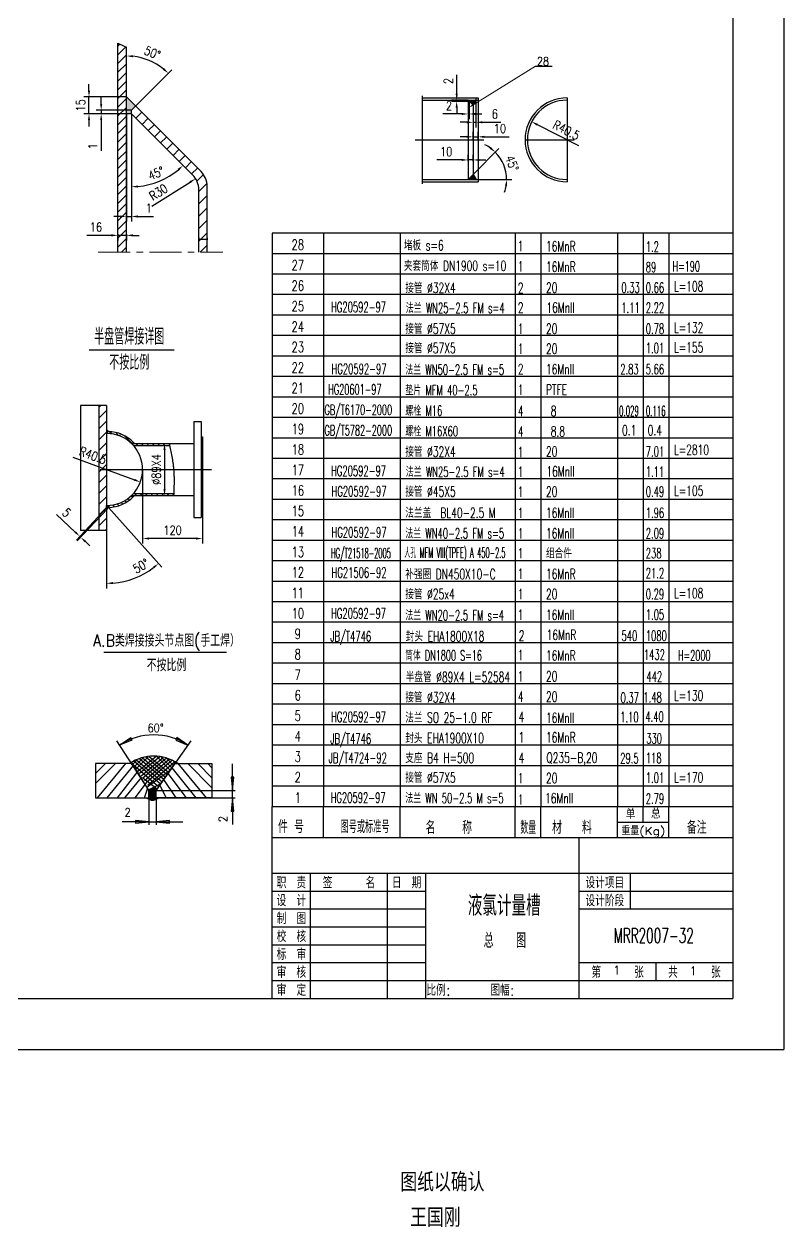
# Model space of a CAD drawing. Header units: millimetres. Extents: x 551 to 7679, y -1071 to 9852.
# Drawn here: x 4115 to 7679, y -1071 to 4567 of the extents above; entities that cross this region are included whole.
import ezdxf
from ezdxf.enums import TextEntityAlignment as Align

# ---------------------------------------------------------------- set-up
doc = ezdxf.new("R2010")
doc.units = ezdxf.units.MM
doc.header["$LTSCALE"] = 120
for name, pattern in [('ACAD_ISO04W100', [30, 24, -3, 0, -3]), ('ACAD_ISO05W100', [34, 24, -3, 0.5, -3, 0.5, -3]), ('ACAD_ISO12W100', [21, 12, -3, 0, -3, 0, -3]), ('CENTER', [2, 1.25, -0.25, 0.25, -0.25]), ('CENTERX2', [101.6, 63.5, -12.7, 12.7, -12.7]), ('PHANTOM2', [31.75, 15.875, -3.175, 3.175, -3.175, 3.175, -3.175])]:
    doc.linetypes.add(name, pattern=pattern)
for name, color, linetype in [('1', 2, 'Continuous'), ('2', 1, 'Continuous'), ('2细线层', 4, 'Continuous'), ('5剖面线层', 2, 'Continuous'), ('Layer1', 1, 'Continuous'), ('Layer4', 4, 'CENTERX2'), ('Layer6', 6, 'PHANTOM2'), ('图层1', 1, 'Continuous'), ('图层2', 2, 'ACAD_ISO04W100'), ('图层4', 7, 'ACAD_ISO05W100'), ('图层6', 6, 'ACAD_ISO12W100'), ('图框层', 7, 'Continuous'), ('粗实线', 4, 'Continuous')]:
    doc.layers.add(name, color=color, linetype=linetype)
doc.layers.add('LAYER2', color=4, linetype='ACAD_ISO04W100', lineweight=13)
doc.layers.add('LAYER3', color=5, linetype='ACAD_ISO12W100', lineweight=13)
doc.styles.add('HZ', font='romans.shx', dxfattribs={"width": 0.7, "bigfont": 'HLFSD.shx'})
doc.styles.add('HZTXT', font='txt.shx', dxfattribs={"width": 0.75, "bigfont": 'gbcbig.shx'})
doc.styles.get("Standard").update_dxf_attribs({"font": 'isocp.shx', "width": 0.707, "bigfont": 'hztxt.shx'})
doc.styles.add('STYLE2', font='')
doc.styles.add('TH_GBDIM', font='romans.shx', dxfattribs={"width": 0.8, "bigfont": 'gbcbig.shx'})
doc.styles.get('STYLE2').set_extended_font_data('SimSun')
doc.dimstyles.new('ISO-25', dxfattribs={"dimtxt": 2.5, "dimasz": 2.5, "dimexe": 1.25, "dimexo": 0.625, "dimtad": 1, "dimtxsty": 'Standard', "dimcen": 2.5, "dimadec": 0, "dimazin": 0, "dimtfac": 1, "dimtmove": 0, "dimatfit": 3, "dimfxl": 1, "dimarcsym": 0})
doc.dimstyles.new('TH_GBDIM', dxfattribs={"dimscale": 12, "dimtxt": 3.5, "dimasz": 2.5, "dimexe": 2, "dimexo": 0, "dimgap": 1.5, "dimtad": 1, "dimdec": 0, "dimzin": 0, "dimdsep": 46, "dimtxsty": 'TH_GBDIM', "dimcen": 2.5, "dimclrd": 130, "dimclre": 130, "dimclrt": 3, "dimadec": 0, "dimazin": 0, "dimtfac": 0.714286, "dimtdec": 0, "dimtmove": 0, "dimatfit": 3, "dimfxl": 1, "dimtzin": 0, "dimlwd": -1, "dimlwe": -1, "dimarcsym": 0})

# ---------------------------------------------------------------- blocks, each defined once
blk = doc.blocks.new('*D12')
at = {"color": 130}
blk.add_line((6716.8, 3996.5), (6523, 4095.4), dxfattribs=at)
blk.add_solid([(6525.3, 4099.9), (6520.7, 4091), (6496.3, 4109.1)], dxfattribs=at)
at = {"layer": 'Defpoints', "color": 0}
for p in [(6496.3, 4109.1), (6662, 4024.5)]:
    blk.add_point(p, dxfattribs=at)
at = {"color": 3, "insert": (6658.7, 4070), "char_height": 42, "attachment_point": 5, "rotation": 332.968, "style": 'TH_GBDIM'}
blk.add_mtext('R40.5{}{}', dxfattribs=at)
blk = doc.blocks.new('*D13')
at = {"color": 130}
for p, q in [((6144.5, 4240.5), (6144.5, 4328.9)), ((6197.7, 4210.5), (6120.5, 4210.5)), ((6197.7, 4204.9), (6120.5, 4204.9)), ((6144.5, 4204.9), (6144.5, 4210.5)), ((6144.5, 4174.9), (6144.5, 4144.9))]:
    blk.add_line(p, q, dxfattribs=at)
for points in [[(6139.5, 4240.5), (6149.5, 4240.5), (6144.5, 4210.5)], [(6139.5, 4174.9), (6149.5, 4174.9), (6144.5, 4204.9)]]:
    blk.add_solid(points, dxfattribs=at)
at = {"layer": 'Defpoints', "color": 0}
for p in [(6144.5, 4210.5), (6197.7, 4210.5), (6197.7, 4204.9)]:
    blk.add_point(p, dxfattribs=at)
at = {"color": 3, "insert": (6105.5, 4299.7), "char_height": 42, "attachment_point": 5, "rotation": 90, "style": 'TH_GBDIM'}
blk.add_mtext('2', dxfattribs=at)
blk = doc.blocks.new('*D14')
at = {"color": 130}
for p, q in [((6221.1, 4021.6), (6221.1, 4062.6)), ((6244.5, 4021.6), (6244.5, 4062.6)), ((6191.1, 4038.6), (6161.1, 4038.6)), ((6221.1, 4038.6), (6244.5, 4038.6)), ((6274.5, 4038.6), (6390.1, 4038.6))]:
    blk.add_line(p, q, dxfattribs=at)
for points in [[(6191.1, 4043.6), (6191.1, 4033.6), (6221.1, 4038.6)], [(6274.5, 4043.6), (6274.5, 4033.6), (6244.5, 4038.6)]]:
    blk.add_solid(points, dxfattribs=at)
at = {"layer": 'Defpoints', "color": 0}
for p in [(6221.1, 4021.6), (6244.5, 4038.6), (6244.5, 4021.6)]:
    blk.add_point(p, dxfattribs=at)
at = {"color": 3, "insert": (6347.3, 4077.6), "char_height": 42, "attachment_point": 5, "style": 'TH_GBDIM'}
blk.add_mtext('10', dxfattribs=at)
blk = doc.blocks.new('*D15')
at = {"color": 130}
for p, q in [((6221.1, 4195.8), (6221.1, 4082.8)), ((6235.1, 4219.2), (6235.1, 4082.8)), ((6191.1, 4106.8), (6161.1, 4106.8)), ((6221.1, 4106.8), (6235.1, 4106.8)), ((6265.1, 4106.8), (6351.9, 4106.8))]:
    blk.add_line(p, q, dxfattribs=at)
for points in [[(6191.1, 4111.8), (6191.1, 4101.8), (6221.1, 4106.8)], [(6265.1, 4111.8), (6265.1, 4101.8), (6235.1, 4106.8)]]:
    blk.add_solid(points, dxfattribs=at)
at = {"layer": 'Defpoints', "color": 0}
for p in [(6221.1, 4195.8), (6235.1, 4219.2), (6235.1, 4106.8)]:
    blk.add_point(p, dxfattribs=at)
at = {"color": 3, "insert": (6323.5, 4145.8), "char_height": 42, "attachment_point": 5, "style": 'TH_GBDIM'}
blk.add_mtext('6', dxfattribs=at)
blk = doc.blocks.new('*D16')
at = {"color": 130}
for p, q in [((6197.7, 4205.9), (6197.7, 4121.8)), ((6202.4, 4205.9), (6202.4, 4121.8)), ((6167.7, 4145.8), (6079.3, 4145.8)), ((6202.4, 4145.8), (6197.7, 4145.8)), ((6232.4, 4145.8), (6262.4, 4145.8))]:
    blk.add_line(p, q, dxfattribs=at)
for points in [[(6167.7, 4150.8), (6167.7, 4140.8), (6197.7, 4145.8)], [(6232.4, 4150.8), (6232.4, 4140.8), (6202.4, 4145.8)]]:
    blk.add_solid(points, dxfattribs=at)
at = {"layer": 'Defpoints', "color": 0}
for p in [(6197.7, 4205.9), (6202.4, 4205.9), (6197.7, 4145.8)]:
    blk.add_point(p, dxfattribs=at)
at = {"color": 3, "insert": (6108.5, 4184.8), "char_height": 42, "attachment_point": 5, "style": 'TH_GBDIM'}
blk.add_mtext('2', dxfattribs=at)
blk = doc.blocks.new('*D17')
at = {"color": 130}
for p, q in [((6221.1, 3861.9), (6342.8, 3983.5)), ((6244.5, 3838.5), (6402.8, 3838.5))]:
    blk.add_line(p, q, dxfattribs=at)
for start, end in [(54.5, 64), (0, 45), (341, 350.5)]:
    blk.add_arc((6197.7, 3838.5), 181.1, start, end, dxfattribs=at)
for points in [[(6306.1, 3989.8), (6299.7, 3982.1), (6325.8, 3966.6)], [(6371.4, 3809), (6381.3, 3808.2), (6378.8, 3838.5)]]:
    blk.add_solid(points, dxfattribs=at)
at = {"layer": 'Defpoints', "color": 0}
for p in [(6354.6, 3929.1), (5982.1, 3838.5), (6202.4, 3843.2), (6221.1, 3861.9), (6244.5, 3838.5)]:
    blk.add_point(p, dxfattribs=at)
at = {"color": 3, "insert": (6404.3, 3914.4), "char_height": 42, "attachment_point": 5, "rotation": 290.1745, "style": 'TH_GBDIM'}
blk.add_mtext('45%%D', dxfattribs=at)
blk = doc.blocks.new('*D18')
at = {"color": 130}
for p, q in [((6197.7, 3925.3), (6197.7, 3954.2)), ((6221.1, 3925.3), (6221.1, 3954.2)), ((6167.7, 3930.2), (6052.1, 3930.2)), ((6221.1, 3930.2), (6197.7, 3930.2)), ((6251.1, 3930.2), (6281.1, 3930.2))]:
    blk.add_line(p, q, dxfattribs=at)
for points in [[(6167.7, 3935.2), (6167.7, 3925.2), (6197.7, 3930.2)], [(6251.1, 3935.2), (6251.1, 3925.2), (6221.1, 3930.2)]]:
    blk.add_solid(points, dxfattribs=at)
at = {"layer": 'Defpoints', "color": 0}
for p in [(6197.7, 3930.2), (6197.7, 3925.3), (6221.1, 3925.3)]:
    blk.add_point(p, dxfattribs=at)
at = {"color": 3, "insert": (6094.9, 3969.2), "char_height": 42, "attachment_point": 5, "style": 'TH_GBDIM'}
blk.add_mtext('10', dxfattribs=at)
blk = doc.blocks.new('*D19')
at = {"color": 130}
for p, q in [((4765.9, 2600.8), (4798.3, 2600.8)), ((4774.3, 2570.8), (4774.3, 2387.8)), ((4765.9, 2357.8), (4798.3, 2357.8))]:
    blk.add_line(p, q, dxfattribs=at)
for points in [[(4769.3, 2570.8), (4779.3, 2570.8), (4774.3, 2600.8)], [(4769.3, 2387.8), (4779.3, 2387.8), (4774.3, 2357.8)]]:
    blk.add_solid(points, dxfattribs=at)
at = {"layer": 'Defpoints', "color": 0}
for p in [(4765.9, 2600.8), (4765.9, 2357.8), (4774.3, 2357.8)]:
    blk.add_point(p, dxfattribs=at)
at = {"color": 3, "insert": (4735.3, 2479.3), "char_height": 42, "attachment_point": 5, "rotation": 90, "style": 'TH_GBDIM'}
blk.add_mtext('%%c89X4{}{}', dxfattribs=at)
blk = doc.blocks.new('*D20')
at = {"layer": 'Defpoints', "color": 0}
for p in [(4564.1, 2636.4), (4567.8, 2645.9), (4567.8, 2645.9)]:
    blk.add_point(p, dxfattribs=at)
at = {"layer": 'LAYER3', "color": 0, "lineweight": -2}
for p, q in [((4563.5, 2636.7), (4562.9, 2636.9)), ((4565, 2638.8), (4566.9, 2643.5)), ((4567.2, 2646.1), (4566.6, 2646.3))]:
    blk.add_line(p, q, dxfattribs=at)
at = {"layer": 'LAYER3', "color": 0}
for points in [[(4564.6, 2638.9), (4565.4, 2638.6), (4564.1, 2636.4)], [(4566.5, 2643.7), (4567.3, 2643.4), (4567.8, 2645.9)]]:
    blk.add_solid(points, dxfattribs=at)
at = {"layer": 'LAYER3', "color": 0, "insert": (4564.2, 2641.8), "char_height": 2.5, "attachment_point": 5, "rotation": 68.619}
blk.add_mtext('3', dxfattribs=at)
blk = doc.blocks.new('*D21')
at = {"color": 130}
for p, q in [((4355.3, 2186.2), (4267.5, 2268.9)), ((4502.7, 2299), (4360.7, 2148.2)), ((4506.5, 2295.4), (4364.6, 2144.6)), ((4381, 2162.1), (4377.2, 2165.7)), ((4402.9, 2141.5), (4424.7, 2120.9))]:
    blk.add_line(p, q, dxfattribs=at)
for points in [[(4358.8, 2189.9), (4351.9, 2182.6), (4377.2, 2165.7)], [(4406.3, 2145.1), (4399.4, 2137.9), (4381, 2162.1)]]:
    blk.add_solid(points, dxfattribs=at)
at = {"layer": 'Defpoints', "color": 0}
for p in [(4502.7, 2299), (4506.5, 2295.4), (4381, 2162.1)]:
    blk.add_point(p, dxfattribs=at)
at = {"color": 3, "insert": (4315.5, 2277.3), "char_height": 42, "attachment_point": 5, "rotation": 316.7309, "style": 'TH_GBDIM'}
blk.add_mtext('5', dxfattribs=at)
blk = doc.blocks.new('*D22')
at = {"color": 130}
for p, q in [((4671.3, 2479.3), (4671.3, 2131.8)), ((4952.6, 2479.3), (4952.6, 2131.8)), ((4922.6, 2155.8), (4701.3, 2155.8))]:
    blk.add_line(p, q, dxfattribs=at)
for points in [[(4701.3, 2160.8), (4701.3, 2150.8), (4671.3, 2155.8)], [(4922.6, 2160.8), (4922.6, 2150.8), (4952.6, 2155.8)]]:
    blk.add_solid(points, dxfattribs=at)
at = {"layer": 'Defpoints', "color": 0}
for p in [(4671.3, 2479.3), (4952.6, 2479.3), (4671.3, 2155.8)]:
    blk.add_point(p, dxfattribs=at)
at = {"color": 3, "insert": (4811.9, 2194.8), "char_height": 42, "attachment_point": 5, "style": 'TH_GBDIM'}
blk.add_mtext('120{}{}', dxfattribs=at)
blk = doc.blocks.new('*D23')
at = {"color": 130}
for p, q in [((4511.5, 2300.6), (4762.4, 2021)), ((4502.6, 2193.4), (4502.6, 1921.6))]:
    blk.add_line(p, q, dxfattribs=at)
blk.add_arc((4502.6, 2310.5), 365, 274.7108, 307.1956, dxfattribs=at)
for points in [[(4720, 2023.7), (4726.4, 2016), (4746.4, 2038.9)], [(4532.8, 1941.8), (4532.3, 1951.8), (4502.6, 1945.6)]]:
    blk.add_solid(points, dxfattribs=at)
at = {"layer": 'Defpoints', "color": 0}
for p in [(4502.6, 2779.7), (4502.6, 2310.5), (4511.5, 2300.6), (4502.6, 2193.4), (4590.7, 1956.4)]:
    blk.add_point(p, dxfattribs=at)
at = {"color": 3, "insert": (4663.6, 2027.1), "char_height": 42, "attachment_point": 5, "rotation": 29.6028, "style": 'TH_GBDIM'}
blk.add_mtext('50%%d', dxfattribs=at)
blk = doc.blocks.new('*D24')
at = {"color": 130}
blk.add_line((4344.9, 2537.7), (4632.7, 2431.1), dxfattribs=at)
blk.add_solid([(4634.4, 2435.8), (4631, 2426.5), (4660.8, 2420.7)], dxfattribs=at)
at = {"layer": 'Defpoints', "color": 0}
for p in [(4502.6, 2479.3), (4660.8, 2420.7)]:
    blk.add_point(p, dxfattribs=at)
at = {"color": 3, "insert": (4438.3, 2544.7), "char_height": 42, "attachment_point": 5, "rotation": 339.6926, "style": 'TH_GBDIM'}
blk.add_mtext('R40.5{}{}', dxfattribs=at)
blk = doc.blocks.new('*D25')
at = {"color": 130}
blk.add_line((4714.7, 3713.6), (4894.7, 3826.6), dxfattribs=at)
blk.add_solid([(4892, 3830.8), (4897.3, 3822.4), (4920.1, 3842.6)], dxfattribs=at)
at = {"layer": 'Defpoints', "color": 0}
for p in [(4920.1, 3842.6), (4837.5, 3790.7)]:
    blk.add_point(p, dxfattribs=at)
at = {"color": 3, "insert": (4745.8, 3779.2), "char_height": 42, "attachment_point": 5, "rotation": 32.1303, "style": 'TH_GBDIM'}
blk.add_mtext('R30', dxfattribs=at)
blk = doc.blocks.new('*D26')
at = {"color": 130}
blk.add_arc((4619.1, 4147), 342.4, 275.0214, 309.9786, dxfattribs=at)
for points in [[(4835.8, 3888.3), (4842.5, 3880.9), (4861.3, 3904.8)], [(4649.3, 3800.9), (4648.9, 3810.9), (4619.1, 3804.5)]]:
    blk.add_solid(points, dxfattribs=at)
at = {"layer": 'Defpoints', "color": 0}
for p in [(4619.1, 4143.7), (4619.2, 4146.9), (4906.5, 3859.6), (4707.8, 3816.2), (4619.1, 3642.9)]:
    blk.add_point(p, dxfattribs=at)
at = {"color": 3, "insert": (4734.8, 3867.7), "char_height": 42, "attachment_point": 5, "rotation": 22.5, "style": 'TH_GBDIM'}
blk.add_mtext('45°', dxfattribs=at)
blk = doc.blocks.new('*D27')
at = {"color": 130}
for p, q in [((4595.8, 4146.9), (4595.8, 3641.2)), ((4619.2, 4146.9), (4619.2, 3641.2)), ((4565.8, 3665.2), (4535.8, 3665.2)), ((4595.8, 3665.2), (4619.2, 3665.2)), ((4649.2, 3665.2), (4723.2, 3665.2))]:
    blk.add_line(p, q, dxfattribs=at)
for points in [[(4565.8, 3670.2), (4565.8, 3660.2), (4595.8, 3665.2)], [(4649.2, 3670.2), (4649.2, 3660.2), (4619.2, 3665.2)]]:
    blk.add_solid(points, dxfattribs=at)
at = {"layer": 'Defpoints', "color": 0}
for p in [(4595.8, 4146.9), (4619.2, 4146.9), (4619.2, 3665.2)]:
    blk.add_point(p, dxfattribs=at)
at = {"color": 3, "insert": (4701.2, 3704.2), "char_height": 42, "attachment_point": 5, "style": 'TH_GBDIM'}
blk.add_mtext('1', dxfattribs=at)
blk = doc.blocks.new('*D28')
at = {"color": 130}
blk.add_line((4638.7, 4182.6), (4809.3, 4353.3), dxfattribs=at)
blk.add_arc((4595.8, 4139.8), 277.9, 51.1877, 83.8123, dxfattribs=at)
for points in [[(4625.5, 4411.1), (4626.1, 4421.1), (4595.8, 4417.7)], [(4773.4, 4360.1), (4766.7, 4352.6), (4792.4, 4336.3)]]:
    blk.add_solid(points, dxfattribs=at)
at = {"layer": 'Defpoints', "color": 0}
for p in [(4595.8, 4459.1), (4734.8, 4380.5), (4638.7, 4182.6), (4619.2, 4163.1), (4595.8, 3498.4)]:
    blk.add_point(p, dxfattribs=at)
at = {"color": 3, "insert": (4717.1, 4432.6), "char_height": 42, "attachment_point": 5, "rotation": 337.5, "style": 'TH_GBDIM'}
blk.add_mtext('50%%D', dxfattribs=at)
blk = doc.blocks.new('*D29')
at = {"color": 130}
for p, q in [((4525.4, 3576.7), (4409.8, 3576.7)), ((4555.4, 3582), (4555.4, 3552.7)), ((4595.8, 3576.7), (4555.4, 3576.7)), ((4595.8, 3582), (4595.8, 3552.7)), ((4625.8, 3576.7), (4655.8, 3576.7))]:
    blk.add_line(p, q, dxfattribs=at)
for points in [[(4525.4, 3581.7), (4525.4, 3571.7), (4555.4, 3576.7)], [(4625.8, 3581.7), (4625.8, 3571.7), (4595.8, 3576.7)]]:
    blk.add_solid(points, dxfattribs=at)
at = {"layer": 'Defpoints', "color": 0}
for p in [(4555.4, 3582), (4555.4, 3576.7), (4595.8, 3582)]:
    blk.add_point(p, dxfattribs=at)
at = {"color": 3, "insert": (4452.6, 3615.7), "char_height": 42, "attachment_point": 5, "style": 'TH_GBDIM'}
blk.add_mtext('16', dxfattribs=at)
blk = doc.blocks.new('*D30')
at = {"color": 130}
for p, q in [((4477.1, 4193.1), (4477.1, 4223.1)), ((4619.2, 4163.1), (4453.1, 4163.1)), ((4619.2, 4146.9), (4453.1, 4146.9)), ((4477.1, 4163.1), (4477.1, 4146.9)), ((4477.1, 4116.9), (4477.1, 3973))]:
    blk.add_line(p, q, dxfattribs=at)
for points in [[(4472.1, 4193.1), (4482.1, 4193.1), (4477.1, 4163.1)], [(4472.1, 4116.9), (4482.1, 4116.9), (4477.1, 4146.9)]]:
    blk.add_solid(points, dxfattribs=at)
at = {"layer": 'Defpoints', "color": 0}
for p in [(4477.1, 4163.1), (4619.2, 4163.1), (4619.2, 4146.9)]:
    blk.add_point(p, dxfattribs=at)
at = {"color": 3, "insert": (4438.1, 3995), "char_height": 42, "attachment_point": 5, "rotation": 90, "style": 'TH_GBDIM'}
blk.add_mtext('1', dxfattribs=at)
blk = doc.blocks.new('*D31')
at = {"color": 130}
for p, q in [((4420, 4255.4), (4420, 4285.4)), ((4595.8, 4225.4), (4396, 4225.4)), ((4420, 4146.9), (4420, 4225.4)), ((4595.8, 4146.9), (4396, 4146.9)), ((4420, 4116.9), (4420, 4086.9))]:
    blk.add_line(p, q, dxfattribs=at)
for points in [[(4415, 4255.4), (4425, 4255.4), (4420, 4225.4)], [(4415, 4116.9), (4425, 4116.9), (4420, 4146.9)]]:
    blk.add_solid(points, dxfattribs=at)
at = {"layer": 'Defpoints', "color": 0}
for p in [(4420, 4225.4), (4595.8, 4225.4), (4595.8, 4146.9)]:
    blk.add_point(p, dxfattribs=at)
at = {"color": 3, "insert": (4381, 4186.2), "char_height": 42, "attachment_point": 5, "rotation": 90, "style": 'TH_GBDIM'}
blk.add_mtext('15', dxfattribs=at)
blk = doc.blocks.new('*D32')
at = {"color": 0, "linetype": 'Continuous', "lineweight": -2}
for p, q in [((4934.6, 3565.3), (4934.6, 3556.1)), ((4971.5, 3557.3), (4937.1, 3557.3)), ((4974, 3565.3), (4974, 3556.1))]:
    blk.add_line(p, q, dxfattribs=at)
at = {"color": 0, "linetype": 'Continuous'}
for points in [[(4937.1, 3557.8), (4937.1, 3556.9), (4934.6, 3557.3)], [(4971.5, 3557.8), (4971.5, 3556.9), (4974, 3557.3)]]:
    blk.add_solid(points, dxfattribs=at)
at = {"layer": 'Defpoints', "color": 0, "linetype": 'Continuous'}
for p in [(4934.6, 3565.9), (4934.6, 3557.3), (4974, 3565.9)]:
    blk.add_point(p, dxfattribs=at)
at = {"color": 0, "linetype": 'Continuous', "insert": (4954.3, 3559.2), "char_height": 2.5, "attachment_point": 5}
blk.add_mtext('12', dxfattribs=at)
blk = doc.blocks.new('MLR')
at = {"color": 4}
for p, q in [((0, 0), (0, 12)), ((0, 12), (180, 12)), ((20, 0), (20, 12)), ((50, 0), (50, 12)), ((95, 0), (95, 12)), ((105, 0), (105, 12)), ((135, 0), (135, 12)), ((145, 6), (145, 12)), ((155, 0), (155, 12))]:
    blk.add_line(p, q, dxfattribs=at)
blk.add_line((135, 6), (155, 6))
at = {"style": 'HZ'}
for s, p in [('单', (138.18, 7.18)), ('总', (148.03, 7.33))]:
    blk.add_text(s, height=4, dxfattribs=at).set_placement(p)
for s, width, p in [('件 号', 0.7, (2.27, 1.69)), ('图号或标准号', 0.492204, (26.68, 1.69)), ('名    称', 0.7, (59.95, 1.35)), ('数量', 0.471468, (97, 1.35)), ('材   料', 0.7, (109.4, 1.35)), ('备注', 0.7, (162.07, 1.35))]:
    blk.add_text(s, height=5, dxfattribs=dict(at, width=width)).set_placement(p)
at = {"style": 'HZ', "width": 1.271538}
blk.add_text('重量(Kg)', height=3, dxfattribs=at).set_placement((136.46, 1.01), (153.64, 1.01), align=Align.FIT)
blk = doc.blocks.new('MLF')
blk.add_line((180, 8), (0, 8))
at = {"color": 4}
for p, q in [((0, 8), (0, 0)), ((20, 8), (20, 0)), ((50, 8), (50, 0)), ((95, 8), (95, 0)), ((105, 8), (105, 0)), ((135, 8), (135, 0)), ((145, 8), (145, 0)), ((155, 8), (155, 0))]:
    blk.add_line(p, q, dxfattribs=at)

msp = doc.modelspace()

# ---------------------------------------------------------------- hatches: boundary and pattern name
at = {"linetype": 'ByBlock'}
h = msp.add_hatch(dxfattribs=at)
h.set_pattern_fill('ANSI31', color=2, scale=9.12, style=0)
h.set_pattern_definition([(45, (1885.666, 9165.247), (-20.47498, 20.47498), [])])
h.paths.add_polyline_path([(4555.383, 3498.412), (4595.844, 3498.412), (4595.844, 4459.093, 0.02460608), (4555.383, 4471.862)])
at = {"layer": '1'}
h = msp.add_hatch(dxfattribs=at)
h.set_pattern_fill('ANGLE', color=256, scale=3.648, angle=45, style=0)
h.set_pattern_definition([(45, (2496.3667, 9871.2609), (-0.70936952, 0.70936952), [0.7296, -0.2736]), (135, (2496.3667, 9871.2609), (-0.70936952, -0.70936952), [0.7296, -0.2736])])
h.paths.add_polyline_path([(4638.66, 4182.599), (4595.844, 4225.416), (4595.844, 4146.896), (4619.203, 4146.896), (4619.203, 4163.142)])
h = msp.add_hatch(dxfattribs=at)
h.set_pattern_fill('ANSI31', color=256, scale=328.32, style=0)
h.set_pattern_definition([(45, (-1450.756, 3722.997), (-29.01966, 29.01966), [])])
h.paths.add_polyline_path([(4637.557, 4183.702), (4619.203, 4165.348), (4619.203, 4146.896), (4906.453, 3859.645, -0.19891237), (4935.014, 3790.695), (4935.014, 3498.412), (4974.018, 3498.412), (4974.018, 3806.851, 0.19891237), (4945.458, 3875.802)])
at = {"layer": '2'}
h = msp.add_hatch(dxfattribs=at)
h.set_pattern_fill('ANSI37', color=256, scale=18.6219, style=0)
h.set_pattern_definition([(45, (3208.136, 2290.9586), (-1.645959, 1.645959), []), (135, (3208.136, 2290.9586), (-1.645959, -1.645959), [])])
h.paths.add_polyline_path([(4727.581, 938.069), (4735.318, 939.321), (4735.318, 975.184), (4739.766, 981.536), (4726.706, 991.443), (4699.094, 977.099), (4700.253, 975.184), (4700.253, 945.016)])
at = {"layer": '5剖面线层'}
for points in [[(6235.143, 4210.541), (6197.703, 4210.541), (6197.703, 4205.861), (6202.383, 4205.861), (6220.63, 4187.614), (6221.839, 4188.367)], [(6221.103, 3861.881), (6202.383, 3843.161), (6197.703, 3843.161), (6197.703, 3838.481), (6235.143, 3838.481)]]:
    msp.add_hatch(color=256, dxfattribs=at).paths.add_polyline_path(points)
at = {"layer": 'LAYER3'}
h = msp.add_hatch(dxfattribs=at)
h.set_pattern_fill('ANSI31', color=256, scale=11.25, style=0)
h.set_pattern_definition([(45, (-7991.683, -3727.43), (-25.25697, 25.25697), [])])
h.paths.add_polyline_path([(4466.572, 2193.392), (4502.572, 2193.392), (4502.572, 2779.67), (4466.572, 2779.67)])
h = msp.add_hatch(dxfattribs=at)
h.set_pattern_fill('ANSI31', color=256, scale=5.625, style=0)
h.set_pattern_definition([(45, (-7991.683, -3727.431), (-12.628485, 12.628485), [])])
edge = h.paths.add_edge_path()
edge.add_spline(control_points=[(4797.99, 2591.795), (4797.341, 2594.795), (4796.691, 2597.795), (4796.04, 2600.795)], knot_values=[0, 0, 0, 0, 4.07421341, 4.07421341, 4.07421341, 4.07421341], degree=3, periodic=0)
edge.add_line((4796.04, 2600.795), (4619.68, 2600.795))
edge.add_arc((4502.572, 2479.295), 168.75, 41.810315, 46.05448, ccw=False)
edge.add_line((4628.351, 2591.795), (4797.99, 2591.795))
edge = h.paths.add_edge_path()
edge.add_arc((4502.572, 2479.295), 168.75, 313.94552, 318.189685, ccw=False)
edge.add_line((4619.68, 2357.795), (4817.009, 2357.795))
edge.add_spline(control_points=[(4817.009, 2357.795), (4817.135, 2360.795), (4817.261, 2363.795), (4817.385, 2366.795)], knot_values=[104.8125852, 104.8125852, 104.8125852, 104.8125852, 108.79825521, 108.79825521, 108.79825521, 108.79825521], degree=3, periodic=0)
edge.add_line((4817.385, 2366.795), (4628.351, 2366.795))
at = {"layer": '图层2'}
h = msp.add_hatch(dxfattribs=at)
h.set_pattern_fill('ANGLE', color=256, scale=0.5625, style=0)
h.set_pattern_definition([(0, (-18050.115, 42104.8374), (0, -3.9290625), [2.8575, -1.0715625]), (270, (-18050.115, 42104.8374), (-3.9290625, -2e-16), [2.8575, -1.0715625])])
h.paths.add_polyline_path([(4502.572, 2648.045), (4502.572, 2667.391), (4511.461, 2657.949)])
h.paths.add_polyline_path([(4633.851, 2600.795), (4619.68, 2600.795), (4628.216, 2606.613)])
h = msp.add_hatch(dxfattribs=at)
h.set_pattern_fill('ANGLE', color=256, scale=0.5625, style=0)
h.set_pattern_definition([(0, (-18050.115, -37146.2476), (0, 3.9290625), [2.8575, -1.0715625]), (90, (-18050.115, -37146.2476), (-3.9290625, 2e-16), [2.8575, -1.0715625])])
h.paths.add_polyline_path([(4502.572, 2310.545), (4502.572, 2291.199), (4511.461, 2300.641)])
h.paths.add_polyline_path([(4633.851, 2357.795), (4619.68, 2357.795), (4628.216, 2351.977)])
at = {"layer": '粗实线', "linetype": 'Continuous'}
h = msp.add_hatch(dxfattribs=at)
h.set_pattern_fill('ANSI31', color=2, scale=5.625, angle=90, style=0)
h.set_pattern_definition([(135, (-7991.683, -3727.431), (-12.628485, -12.628485), [])])
h.paths.add_polyline_path([(4511.461, 2657.949), (4502.572, 2648.045, -0.19413362), (4619.68, 2600.795), (4628.216, 2606.613, 0.1843124)])
h.paths.add_polyline_path([(4628.216, 2351.977), (4619.68, 2357.795, -0.19413362), (4502.572, 2310.545), (4511.461, 2300.641, 0.1843124)])

# ---------------------------------------------------------------- linework, layer by layer
at = {"color": 1}
for p in [(7439.424, 83.882), (5279.388, 0)]:
    msp.add_line(p, (7439.424, 0), dxfattribs=at)
at = {"layer": '1'}
for p, q in [((4561.596, 4470.183), (4564.827, 4472.873)), ((4549.444, 1207.811), (4699.768, 975.881)), ((4898.201, 1207.713), (4735.806, 975.879)), ((4633.765, 1087.18), (4675.246, 1128.674)), ((4698.043, 1132.747), (4641.478, 1076.165)), ((4649.191, 1065.15), (4735.731, 1135.2)), ((4751.618, 1132.361), (4656.904, 1054.135)), ((4664.616, 1043.12), (4767.505, 1129.523)), ((4670.612, 1127.846), (4778.33, 1036.611)), ((4786.043, 1047.627), (4686.499, 1130.684)), ((4702.386, 1133.523), (4793.756, 1058.641)), ((4801.469, 1069.656), (4735.991, 1135.153)), ((4758.788, 1131.08), (4809.181, 1080.672)), ((4497.769, 1100.985), (4450.652, 1053.853)), ((4450.652, 1007.028), (4544.581, 1100.985)), ((4591.392, 1100.985), (4459.009, 939.7)), ((4505.821, 939.7), (4629.909, 1092.687)), ((4618.727, 1104.826), (4622.567, 1100.985)), ((4645.974, 1118.122), (4626.052, 1098.195)), ((4627.681, 1095.869), (4747.479, 992.551)), ((4755.192, 1003.566), (4631.312, 1110.967)), ((4643.897, 1117.109), (4762.905, 1014.581)), ((4770.617, 1025.596), (4656.482, 1123.25)), ((4783.391, 1126.684), (4672.329, 1032.105)), ((4680.042, 1021.09), (4796.171, 1120.738)), ((4808.756, 1114.596), (4687.755, 1010.075)), ((4695.468, 999.06), (4821.341, 1108.455)), ((4816.894, 1091.687), (4781.584, 1127.007)), ((4922.193, 939.7), (4809.567, 1081.222)), ((4816.489, 1110.822), (4826.323, 1100.985)), ((4833.926, 1102.313), (4832.598, 1100.985)), ((4836.622, 1100.985), (4969.005, 939.7)), ((4996.852, 987.532), (4883.433, 1100.985)), ((4930.245, 1100.985), (4996.852, 1034.358)), ((4996.852, 1081.183), (4977.056, 1100.985)), ((4649.191, 1065.15), (4552.632, 939.7)), ((4587.511, 939.7), (4668.473, 1037.612)), ((4739.766, 981.536), (4671.458, 1033.349)), ((4801.912, 1070.29), (4691.248, 988.045)), ((4828.571, 939.7), (4771.003, 1026.147)), ((4790.285, 1053.685), (4875.382, 939.7)), ((4687.755, 1010.075), (4634.322, 939.7)), ((4681.133, 939.7), (4695.104, 982.537)), ((4698.96, 977.03), (4758.135, 1007.769)), ((4735.318, 975.184), (5106.101, 975.184)), ((4751.721, 998.61), (4781.759, 939.7)), ((5092.859, 939.7), (5092.859, 975.184)), ((4689.353, 938.557), (4690.496, 939.7)), ((4700.253, 945.016), (4738.388, 935.322)), ((4700.253, 939.7), (4700.253, 813.899)), ((4737.664, 939.7), (4703.735, 934.213)), ((4735.318, 939.7), (5106.101, 939.7)), ((4735.318, 939.7), (4735.318, 813.899)), ((4700.253, 827.141), (4735.318, 827.141)), ((6719.412, 0), (6719.412, 754.937)), ((5279.388, 587.173), (7439.424, 587.173)), ((5459.391, 0), (5459.391, 587.173)), ((5819.397, 0), (5819.397, 587.173)), ((5999.4, 0), (5999.4, 587.173)), ((6959.416, 419.409), (6959.416, 587.173)), ((5279.388, 503.291), (5999.4, 503.291)), ((6719.412, 503.291), (7439.424, 503.291)), ((5279.388, 419.409), (5999.4, 419.409)), ((6719.412, 419.409), (7439.424, 419.409)), ((5279.388, 335.527), (5999.4, 335.527)), ((5279.388, 251.646), (5999.4, 251.646)), ((5279.388, 167.764), (5999.4, 167.764)), ((6719.412, 167.764), (7439.424, 167.764)), ((7079.418, 83.882), (7079.418, 167.764)), ((5279.388, 83.882), (7439.424, 83.882))]:
    msp.add_line(p, q, dxfattribs=at)
for points in [[(4563.677, 1187.466), (4616.082, 1222.618), (4620.635, 1211.069)], [(4883.955, 1187.376), (4831.571, 1222.559), (4827.011, 1211.013)]]:
    msp.add_lwpolyline(points, close=True, dxfattribs=at)
for points in [[(5092.859, 975.184), (5099.066, 1037.257), (5086.652, 1037.257), (5092.859, 975.184), (5092.859, 1099.33)], [(5092.859, 939.7), (5086.651, 877.627), (5099.066, 877.627), (5092.859, 939.7), (5092.858, 815.554)], [(4700.253, 827.141), (4638.18, 833.348), (4638.18, 820.934), (4700.253, 827.141), (4576.107, 827.141)], [(4735.318, 827.141), (4797.391, 820.933), (4797.391, 833.348), (4735.318, 827.141), (4859.464, 827.14)]]:
    msp.add_lwpolyline(points, dxfattribs=at)
for centre, radius, start, end in [((4801.249, 4963.193), 544.343, 243.148885, 247.830676), ((4723.752, 943.562), 291.739, 56.701699, 123.298301), ((4717.917, 957.074), 28.264, 217.866719, 322.133281)]:
    msp.add_arc(centre, radius, start, end, dxfattribs=at)
for points in [[(4694.516, 940.812), (4714.107, 928.857), (4727.169, 931.031), (4736.965, 939.725)], [(4717.373, 929.944), (4724.992, 931.031), (4722.815, 932.118)]]:
    msp.add_solid(points, dxfattribs=at)
at = {"layer": '2'}
for p, q in [((4555.383, 3498.412), (4555.383, 4477.54)), ((4595.844, 3498.412), (4595.844, 4459.093)), ((4595.844, 4225.416), (4945.458, 3875.802)), ((4619.203, 4163.142), (4638.66, 4182.599)), ((4619.203, 4146.896), (4595.844, 4146.896)), ((4619.203, 4146.896), (4619.203, 4163.142)), ((4619.203, 4146.896), (4906.453, 3859.645)), ((4935.014, 3498.412), (4935.014, 3790.695)), ((4974.018, 3498.412), (4974.018, 3806.851)), ((4420.686, 3039.779), (4819.571, 3039.779)), ((4489.025, 1622.805), (5064.954, 1622.805)), ((4624.099, 1100.985), (4450.652, 1100.985)), ((4450.652, 1100.985), (4450.652, 939.7)), ((4700.253, 975.184), (4624.099, 1100.985)), ((4735.318, 975.184), (4823.405, 1100.985)), ((4823.405, 1100.985), (4996.852, 1100.985)), ((4996.852, 1100.985), (4996.852, 939.7)), ((4700.253, 939.7), (4700.253, 975.184)), ((4735.318, 939.7), (4735.318, 975.184)), ((4450.652, 939.7), (4700.253, 939.7)), ((4996.852, 939.7), (4735.318, 939.7)), ((5279.388, 754.937), (7439.424, 754.937)), ((5279.388, 0), (5279.388, 754.937))]:
    msp.add_line(p, q, dxfattribs=at)
for centre, radius, start, end in [((4837.503, 3790.695), 97.511, 0, 45), ((4876.507, 3806.851), 97.511, 0, 45), ((4723.752, 935.722), 200.143, 55.662025, 124.337996), ((4717.785, 1022.765), 88.582, 249.670834, 290.329166)]:
    msp.add_arc(centre, radius, start, end, dxfattribs=at)
msp.add_solid([(4692.44, 939.741), (4718.582, 932.869), (4739.22, 939.741)], dxfattribs=at)
at = {"layer": '2细线层'}
for p in [(7679.424, 9852), (551.424, -240)]:
    msp.add_line(p, (7679.424, -240), dxfattribs=at)
at = {"layer": 'Defpoints', "color": 0, "linetype": 'ByBlock'}
msp.add_point((4595.844, 3498.412), dxfattribs=at)
at = {"layer": 'Layer1'}
for p, q in [((4466.572, 2779.67), (4466.572, 2193.392)), ((4502.572, 2779.67), (4502.572, 2193.392)), ((4511.461, 2657.949), (4502.572, 2667.391)), ((4502.572, 2648.045), (4511.461, 2657.949)), ((4912.072, 2704.295), (4945.822, 2704.295)), ((4912.072, 2704.295), (4912.072, 2254.295)), ((4945.822, 2704.295), (4945.822, 2254.295)), ((4619.68, 2600.795), (4628.216, 2606.613)), ((4619.68, 2600.795), (4912.072, 2600.795)), ((4628.216, 2606.613), (4633.851, 2600.795)), ((4945.822, 2632.295), (4952.572, 2632.295)), ((4952.572, 2632.295), (4952.572, 2326.295)), ((4628.351, 2591.795), (4797.99, 2591.795)), ((4619.68, 2357.795), (4628.216, 2351.977)), ((4619.68, 2357.795), (4912.072, 2357.795)), ((4628.216, 2351.977), (4633.851, 2357.795)), ((4628.351, 2366.795), (4817.385, 2366.795)), ((4945.822, 2326.295), (4952.572, 2326.295)), ((4502.572, 2310.545), (4511.461, 2300.641)), ((4511.461, 2300.641), (4502.572, 2291.199)), ((4912.072, 2254.295), (4945.822, 2254.295))]:
    msp.add_line(p, q, dxfattribs=at)
at = {"layer": 'LAYER2'}
msp.add_line((6210.003, 4180.999), (6513.41, 4369.875), dxfattribs=at)
at = {"layer": 'LAYER3', "linetype": 'CENTER'}
msp.add_line((4463.384, 3498.412), (5047.243, 3498.412), dxfattribs=at)
at = {"layer": 'Layer4'}
msp.add_line((4472.778, 2479.295), (4995.24, 2479.295), dxfattribs=at)
at = {"layer": 'Layer6'}
for p, q in [((4502.572, 2779.67), (4380.419, 2779.67)), ((4380.419, 2779.67), (4380.419, 2193.392)), ((4502.572, 2193.392), (4380.419, 2193.392))]:
    msp.add_line(p, q, dxfattribs=at)
at = {"layer": '图层1'}
for p, q in [((6513.41, 4369.875), (6592.308, 4369.875)), ((5982.089, 4221.071), (6244.503, 4221.071)), ((5982.089, 4210.541), (6244.503, 4210.541)), ((6197.703, 4210.541), (6197.703, 3838.481)), ((6197.703, 4205.861), (6202.383, 4205.861)), ((6202.383, 4205.861), (6221.103, 4187.141)), ((6221.103, 4187.141), (6235.143, 4210.541)), ((6221.103, 4187.141), (6221.103, 3861.881)), ((6244.503, 4221.071), (6244.503, 3827.951)), ((6661.991, 4221.071), (6661.991, 3827.951)), ((5982.089, 3838.481), (6244.503, 3838.481)), ((6197.703, 3843.161), (6202.383, 3843.161)), ((6202.383, 3843.161), (6221.103, 3861.881)), ((6221.103, 3861.881), (6235.143, 3838.481)), ((5982.089, 3827.951), (6244.503, 3827.951))]:
    msp.add_line(p, q, dxfattribs=at)
for radius in [196.56, 186.03]:
    msp.add_arc((6661.991, 4024.511), radius, 90, 270, dxfattribs=at)
at = {"layer": '图层2'}
msp.add_spline([(4796.04, 2600.795), (4817.009, 2479.295), (4817.009, 2357.795)], degree=3, dxfattribs=at)
at = {"layer": '图层4'}
for p, q in [((5950.191, 4024.511), (6272.111, 4024.511)), ((6470.111, 4024.511), (6696.001, 4024.511))]:
    msp.add_line(p, q, dxfattribs=at)
at = {"layer": '图层6'}
msp.add_line((5982.089, 4230.59), (5982.089, 3818.284), dxfattribs=at)
at = {"layer": '图框层'}
for p in [(7439.424, 9612), (791.424, 0)]:
    msp.add_line(p, (7439.424, 0), dxfattribs=at)
at = {"layer": '粗实线', "color": 4, "linetype": 'Continuous'}
for radius, start, end in [(178.875, 45.379298, 87.151781), (168.75, 270, 90), (178.875, 272.848219, 314.620702)]:
    msp.add_arc((4502.572, 2479.295), radius, start, end, dxfattribs=at)

# ---------------------------------------------------------------- block references
at = {"color": 7, "linetype": 'Continuous', "xscale": 12, "yscale": 12, "zscale": 12}
for name, p in [('MLF', (5279.388, 3490.937)), ('MLF', (5279.388, 3394.937)), ('MLF', (5279.388, 3298.937)), ('MLF', (5279.388, 3202.937)), ('MLF', (5279.388, 3106.937)), ('MLF', (5279.388, 3010.937)), ('MLF', (5279.388, 2914.937)), ('MLF', (5279.388, 2818.937)), ('MLF', (5279.388, 2722.937)), ('MLF', (5279.388, 2626.937)), ('MLF', (5279.388, 2530.937)), ('MLF', (5279.388, 2434.937)), ('MLF', (5279.388, 2338.937)), ('MLF', (5279.388, 2242.937)), ('MLF', (5279.388, 2146.937)), ('MLF', (5279.388, 2050.937)), ('MLF', (5279.388, 1954.937)), ('MLF', (5279.388, 1858.937)), ('MLF', (5279.388, 1762.937)), ('MLF', (5279.388, 1666.937)), ('MLF', (5279.388, 1570.937)), ('MLF', (5279.388, 1474.937)), ('MLF', (5279.388, 1378.937)), ('MLF', (5279.388, 1282.937)), ('MLF', (5279.388, 1186.937)), ('MLF', (5279.388, 1090.937)), ('MLF', (5279.388, 994.937)), ('MLF', (5279.388, 898.937)), ('MLR', (5279.388, 754.937)), ('MLR', (5279.388, 754.937))]:
    msp.add_blockref(name, p, dxfattribs=at)

# ---------------------------------------------------------------- texts
at = {"style": 'HZ', "width": 0.7}
for s, p in [('28', (5399.388, 3508.937)), ('27', (5399.388, 3412.937)), ('26', (5399.388, 3316.937)), ('25', (5399.388, 3220.937)), ('24', (5399.388, 3124.937)), ('23', (5399.388, 3028.937)), ('22', (5399.388, 2932.937)), ('21', (5399.388, 2836.937)), ('20', (5399.388, 2740.937)), ('19', (5399.388, 2644.937)), ('18', (5399.388, 2548.937)), ('17', (5399.388, 2452.937)), ('16', (5399.388, 2356.937)), ('15', (5399.388, 2260.937)), ('14', (5399.388, 2164.937)), ('13', (5399.388, 2068.937)), ('12', (5399.388, 1972.937)), ('11', (5399.388, 1876.937)), ('10', (5399.388, 1780.937)), ('9', (5399.388, 1684.937)), ('8', (5399.388, 1588.937)), ('7', (5399.388, 1492.937)), ('6', (5399.388, 1396.937)), ('5', (5399.388, 1300.937)), ('4', (5399.388, 1204.937)), ('3', (5399.388, 1108.937)), ('2', (5399.388, 1012.937)), ('1', (5399.388, 916.937))]:
    msp.add_text(s, height=48, dxfattribs=at).set_placement(p, align=Align.CENTER)
at = {"style": 'HZ'}
for s, width, p in [('堵板 s=6', 0.65, (5896.509, 3506.151)), ('1', 0.65, (6431.388, 3503.264)), ('16MnR', 0.65, (6563.388, 3501.717)), ('1.2', 0.6, (7031.388, 3499.701)), ('夹套筒体 DN1900 s=10', 0.65, (5896.509, 3410.151)), ('1', 0.65, (6431.388, 3407.264)), ('16MnR', 0.65, (6563.388, 3405.717)), ('89', 0.6, (7031.388, 3403.701)), (' H=190', 0.58, (7137.534, 3407.708)), ('接管 %%c32X4 ', 0.65, (5903.388, 3306.73)), ('2', 0.65, (6431.388, 3305.598)), ('20', 0.65, (6563.388, 3307.701)), ('0.33', 0.6, (6916.789, 3307.701)), ('0.66', 0.6, (7031.388, 3307.701)), ('L=108', 0.65, (7163.388, 3313.867)), ('HG20592-97', 0.6, (5555.388, 3216.775)), ('法兰 WN25-2.5 FM s=4', 0.6, (5905.471, 3212.308)), ('2', 0.65, (6431.388, 3213.443)), ('16MnII', 0.65, (6565.471, 3214.389)), ('1.11', 0.6, (6916.789, 3213.443)), ('2.22', 0.6, (7031.388, 3213.443)), ('接管 %%C57X5 ', 0.65, (5903.388, 3115.153)), ('1', 0.65, (6431.388, 3115.153)), ('20', 0.65, (6563.388, 3115.153)), ('0.78', 0.6, (7031.388, 3115.153)), ('L=132', 0.65, (7163.388, 3120.148)), ('接管 %%C57X5', 0.65, (5903.388, 3024.541)), ('1', 0.65, (6431.388, 3021.161)), ('20', 0.65, (6563.388, 3021.161)), ('1.01', 0.6, (7031.388, 3024.541)), ('L=155', 0.65, (7163.388, 3027.427)), ('HG20592-97', 0.6, (5557.572, 2926.791)), ('法兰 WN50-2.5 FM s=5', 0.6, (5903.388, 2923.153)), ('2', 0.65, (6431.388, 2925.481)), ('16MnII', 0.65, (6563.388, 2925.481)), ('2.83', 0.6, (6911.846, 2925.481)), ('5.66', 0.6, (7031.388, 2925.481)), ('HG20601-97', 0.58, (5542.254, 2830.791)), ('垫片 MFM 40-2.5', 0.6, (5903.388, 2827.153)), ('1', 0.65, (6431.388, 2829.161)), ('PTFE', 0.65, (6563.388, 2829.481)), ('GB/T6170-2000', 0.58, (5524.232, 2734.791)), ('螺栓 M16', 0.6, (5903.388, 2731.153)), ('4', 0.65, (6431.388, 2729.598)), ('8', 0.65, (6585.954, 2729.598)), ('0.029', 0.5, (6906.32, 2729.598)), ('0.116', 0.5, (7031.639, 2729.598)), ('GB/T5782-2000', 0.58, (5524.232, 2638.791)), ('螺栓 M16X60', 0.6, (5903.388, 2635.153)), ('4', 0.65, (6431.388, 2633.598)), ('8.8', 0.65, (6585.954, 2633.598)), ('0.1', 0.65, (6920.291, 2638.727)), ('0.4', 0.65, (7040.291, 2638.727)), ('L=2810', 0.65, (7163.388, 2547.427)), ('接管 %%c32X4 ', 0.65, (5903.388, 2538.73)), ('1', 0.65, (6431.388, 2537.598)), ('20', 0.65, (6563.388, 2539.701)), ('7.01', 0.6, (7031.388, 2539.701)), ('HG20592-97', 0.6, (5555.388, 2448.775)), ('法兰 WN25-2.5 FM s=4', 0.6, (5905.471, 2444.308)), ('1', 0.65, (6431.388, 2445.443)), ('16MnII', 0.65, (6565.471, 2446.389)), ('1.11', 0.6, (7031.388, 2445.443)), ('HG20592-97', 0.6, (5557.572, 2352.82)), ('接管 %%C45X5 ', 0.65, (5903.388, 2351.808)), ('1', 0.65, (6431.388, 2351.808)), ('20', 0.65, (6563.388, 2351.808)), ('0.49', 0.6, (7031.388, 2351.808)), ('L=105', 0.65, (7163.388, 2355.427)), ('法兰盖  BL40-2.5 M', 0.65, (5903.388, 2252.093)), ('1', 0.65, (6431.388, 2252.093)), ('16MnII', 0.65, (6563.388, 2252.093)), ('1.96', 0.6, (7031.388, 2252.093)), ('HG20592-97', 0.6, (5557.572, 2160.82)), ('法兰 WN40-2.5 FM s=5', 0.6, (5903.388, 2156.093)), ('1', 0.65, (6431.388, 2156.093)), ('16MnII', 0.65, (6563.388, 2156.093)), ('2.09', 0.6, (7031.388, 2156.093)), ('HG/T21518-2005', 0.45, (5555.388, 2063.232)), ('人孔 MFM VIII(TPFE) A 450-2.5', 0.45, (5899.079, 2065.11)), ('1', 0.65, (6431.388, 2062.937)), ('组合件', 0.65, (6563.388, 2062.937)), ('238', 0.6, (7031.388, 2062.937)), ('HG21506-92', 0.6, (5557.572, 1971.935)), ('补强圈 DN450X10-C', 0.65, (5903.388, 1964.958)), ('1', 0.65, (6431.388, 1967.264)), ('16MnR', 0.65, (6563.388, 1965.717)), ('21.2', 0.6, (7031.388, 1969.498)), ('接管 %%C25x4 ', 0.65, (5903.388, 1871.38)), ('1', 0.65, (6431.388, 1871.38)), ('20', 0.65, (6563.388, 1871.38)), ('0.29', 0.6, (7031.388, 1871.38)), ('L=108', 0.65, (7163.388, 1875.427)), ('HG20592-97', 0.6, (5555.388, 1780.825)), ('法兰 WN20-2.5 FM s=4', 0.6, (5903.388, 1772.171)), ('1', 0.65, (6431.388, 1774.937)), ('16MnII', 0.65, (6563.388, 1774.211)), ('1.05', 0.6, (7031.388, 1774.937)), ('JB/T4746', 0.6, (5552.01, 1673.118)), ('封头 EHA1800X18', 0.65, (5905.471, 1673.282)), ('2', 0.65, (6435.554, 1676.495)), ('16MnR', 0.65, (6566.602, 1680.222)), ('540', 0.6, (6917.376, 1676.059)), ('1080', 0.6, (7031.388, 1676.059)), ('筒体 DN1800 S=16 ', 0.58, (5903.388, 1583.708)), ('1432', 0.6, (7022.633, 1587.613)), ('1', 0.65, (6431.388, 1585.79)), ('16MnR', 0.65, (6563.388, 1583.271)), (' H=2000', 0.58, (7163.388, 1583.708)), ('半盘管 %%C89X4 L=52584', 0.65, (5905.572, 1482.788)), ('1', 0.65, (6431.388, 1486.211)), ('20', 0.65, (6563.388, 1486.211)), ('442', 0.6, (7034.38, 1484.438)), ('接管 %%C32X4 ', 0.65, (5903.388, 1387.544)), ('4', 0.65, (6431.388, 1390.937)), ('20', 0.65, (6563.388, 1390.937)), ('0.37', 0.6, (6912.979, 1385.218)), (' 1.48', 0.6, (7000.364, 1387.629)), ('L=130', 0.65, (7163.388, 1395.427)), ('HG20592-97', 0.6, (5555.388, 1295.587)), ('法兰 SO 25-1.0 RF', 0.65, (5903.388, 1292.212)), ('4', 0.65, (6434.765, 1295.587)), ('16MnII', 0.65, (6563.388, 1291.265)), ('1.10', 0.6, (6911.388, 1294.715)), ('4.40', 0.6, (7029.304, 1296.797)), ('JB/T4746', 0.6, (5552.01, 1193.118)), ('封头 EHA1900X10', 0.65, (5903.388, 1196.494)), ('1', 0.65, (6434.765, 1200.376)), ('16MnR', 0.65, (6563.388, 1199.587)), ('330', 0.6, (7033.471, 1194.415)), ('JB/T4724-92', 0.6, (5544.178, 1103.425)), ('支座 B4 H=500', 0.65, (5903.388, 1103.425)), ('4', 0.65, (6434.765, 1103.425)), ('Q235-B,20', 0.65, (6565.447, 1103.998)), ('29.5', 0.6, (6911.388, 1101.628)), ('118', 0.6, (7031.388, 1102.937)), ('接管 %%C57X5 ', 0.65, (5903.388, 1011.427)), ('1', 0.65, (6431.388, 1008.446)), ('20', 0.65, (6563.388, 1008.797)), ('1.01', 0.6, (7031.388, 1010.44)), ('L=170', 0.65, (7163.388, 1011.427)), ('HG20592-97', 0.6, (5553.304, 916.962)), ('法兰 WN 50-2.5 M s=5', 0.6, (5903.388, 914.879)), ('16MnII', 0.65, (6559.22, 914.879)), ('2.79', 0.6, (7031.388, 912.446)), ('1', 0.65, (6431.388, 908.632))]:
    msp.add_text(s, height=48, dxfattribs=dict(at, width=width)).set_placement(p)
at = {"layer": '1', "style": 'HZTXT', "width": 0.85}
for s, height, p in [('28', 38.912, (6549.015, 4373.086)), ('半盘管焊接详图', 76.8, (4608.867, 3064.014)), ('不按比例', 69.12, (4608.867, 2946.894)), ('A.B类焊接接头节点图(手工焊）', 57.47496, (4783.526, 1648.922)), ('不按比例', 57.475, (4783.526, 1533.561)), ('60%%d', 39.7267, (4732.085, 1247.715)), ('2', 39.727, (4600.941, 851.97))]:
    msp.add_text(s, height=height, dxfattribs=at).set_placement(p, align=Align.CENTER)
msp.add_text('2', height=39.727, rotation=90, dxfattribs=at).set_placement((5068.024, 840.394), align=Align.CENTER)
at = {"layer": '1', "style": 'HZTXT'}
for s, height, p in [('职 责', 53.3553, (5369.389, 545.232)), ('签   名', 53.3553, (5639.394, 545.232)), ('日 期', 53.3553, (5909.398, 545.232)), ('设计项目', 53.3553, (6839.414, 545.232)), ('设 计', 53.3553, (5369.389, 461.35)), ('液氯计量槽', 94.854, (6367.531, 439.53)), ('设计阶段', 53.3553, (6839.414, 461.35)), ('制 图', 53.3553, (5369.389, 377.468)), ('校 核', 53.3553, (5369.389, 293.587)), ('标 审', 53.3553, (5369.389, 209.705)), ('审 核', 53.3553, (5369.389, 125.823)), ('第   张', 53.3553, (6899.415, 125.823)), ('共   张', 53.3553, (7259.421, 125.823)), ('审 定', 53.3553, (5369.389, 41.941)), ('比例:', 53.3553, (6059.401, 41.941)), ('图幅:', 53.3553, (6359.406, 41.941))]:
    msp.add_text(s, height=height, dxfattribs=at).set_placement(p, align=Align.MIDDLE)
at = {"layer": '1'}
for s, height, style, width, p in [('总  图', 69.0228, 'HZTXT', 0.851211, (6370.453, 275.071)), ('MRR2007-32', 69.0228, 'HZTXT', 0.6, (7068.474, 294.49)), ('1', 40.263, 'HZTXT', 0.851211, (6895.754, 132.908)), ('1', 40.263, 'HZTXT', 0.851211, (7253.319, 129.269)), ('图纸以确认', 77.0688, 'STYLE2', 0.75, (6077.7, -856.851)), ('王国刚', 77.0688, 'STYLE2', 0.75, (6044.255, -1023.773))]:
    msp.add_text(s, height=height, dxfattribs=dict(at, style=style, width=width)).set_placement(p, align=Align.MIDDLE)

# ---------------------------------------------------------------- dimensions: what is measured, and where the dimension line sits
dim = msp.add_angular_dim_2l(base=(4734.807, 4380.473), line1=((4619.203, 4163.142), (4638.66, 4182.599)), line2=((4595.844, 3498.412), (4595.844, 4459.093)), text='50%%D', dimstyle='TH_GBDIM')
dim.commit()
dim.dimension.update_dxf_attribs({"geometry": '*D28', "text_midpoint": (4717.126, 4432.584)})
for base, p1, p2, angle, text, picture, middle, dimtype in [((4419.952, 4225.416), (4595.844, 4146.896), (4595.844, 4225.416), 90, '15', '*D31', (4419.952, 4186.156), 160), ((6144.507, 4210.541), (6197.703, 4204.861), (6197.703, 4210.541), 90, '2', '*D13', (6144.507, 4299.741), 160), ((4477.079, 4163.142), (4619.203, 4146.896), (4619.203, 4163.142), 90, '1', '*D30', (4477.079, 3995.01), 160), ((4381.017, 2162.067), (4502.704, 2299.04), (4506.547, 2295.421), 316.73095, '5', '*D21', (4288.788, 2248.885), 161)]:
    dim = msp.add_linear_dim(base=base, p1=p1, p2=p2, angle=angle, text=text, dimstyle='TH_GBDIM')
    dim.commit()
    dim.dimension.update_dxf_attribs({"geometry": picture, "text_midpoint": middle, "dimtype": dimtype})
for base, p1, p2, text, picture, middle in [((6197.703, 4145.795), (6202.383, 4205.861), (6197.703, 4205.861), '2', '*D16', (6108.503, 4184.795)), ((6235.143, 4106.771), (6221.103, 4195.769), (6235.143, 4219.169), '6', '*D15', (6323.543, 4145.771)), ((4619.203, 3665.201), (4595.844, 4146.896), (4619.203, 4146.896), '1', '*D27', (4701.203, 3704.201)), ((6244.503, 4038.563), (6221.103, 4021.59), (6244.503, 4021.59), '10', '*D14', (6347.303, 4077.563)), ((6197.703, 3930.155), (6221.103, 3925.311), (6197.703, 3925.311), '10', '*D18', (6094.903, 3969.155)), ((4555.383, 3576.734), (4595.844, 3582.012), (4555.383, 3582.012), '16', '*D29', (4452.583, 3615.734))]:
    dim = msp.add_linear_dim(base=base, p1=p1, p2=p2, text=text, dimstyle='TH_GBDIM')
    dim.commit()
    dim.dimension.update_dxf_attribs({"geometry": picture, "text_midpoint": middle})
dim = msp.add_angular_dim_2l(base=(4707.756, 3816.218), line1=((4619.132, 4143.666), (4619.132, 3642.914)), line2=((4619.203, 4146.896), (4906.453, 3859.645)), dimstyle='TH_GBDIM')
dim.commit()
dim.dimension.update_dxf_attribs({"geometry": '*D26', "text_midpoint": (4734.801, 3867.716)})
for center, mpoint, picture, middle in [((6661.991, 4024.511), (6496.284, 4109.06), '*D12', (6640.943, 4035.251)), ((4502.572, 2479.295), (4660.833, 2420.729), '*D24', (4424.766, 2508.088))]:
    dim = msp.add_radius_dim(center=center, mpoint=mpoint, text='R40.5{}{}', dimstyle='TH_GBDIM', override={"dimgap": 1.5, "dimtad": 1, "dimjust": 0, "dimtih": 0, "dimtoh": 0, "dimdec": 0, "dimlfac": 1, "dimse1": 0, "dimse2": 0, "dimsd1": 0, "dimsd2": 0, "dimtix": 0, "dimtofl": 1, "dimatfit": 3})
    dim.commit()
    dim.dimension.update_dxf_attribs({"geometry": picture, "text_midpoint": middle, "dimtype": 164})
for base, line1, line2, text, picture, middle in [((6354.576, 3929.052), ((5982.089, 3838.481), (6244.503, 3838.481)), ((6202.383, 3843.161), (6221.103, 3861.881)), '45%%D', '*D17', (6367.731, 3900.953)), ((4590.677, 1956.354), ((4502.572, 2779.67), (4502.572, 2193.392)), ((4502.572, 2310.545), (4511.461, 2300.641)), '50%%d', '*D23', (4682.869, 1993.201))]:
    dim = msp.add_angular_dim_2l(base=base, line1=line1, line2=line2, text=text, dimstyle='TH_GBDIM')
    dim.commit()
    dim.dimension.update_dxf_attribs({"geometry": picture, "text_midpoint": middle, "dimtype": 162})
dim = msp.add_radius_dim(center=(4837.503, 3790.695), mpoint=(4920.079, 3842.556), text='R30', dimstyle='TH_GBDIM')
dim.commit()
dim.dimension.update_dxf_attribs({"geometry": '*D25', "text_midpoint": (4766.571, 3746.147), "dimtype": 164})
at = {"color": 3, "linetype": 'Continuous'}
dim = msp.add_linear_dim(base=(4934.583, 3557.348), p1=(4974.015, 3565.907), p2=(4934.583, 3565.907), text='12', dimstyle='ISO-25', dxfattribs=at)
dim.commit()
dim.dimension.update_dxf_attribs({"geometry": '*D32', "text_midpoint": (4954.299, 3559.223)})
dim = msp.add_linear_dim(base=(4774.341, 2357.795), p1=(4765.876, 2600.795), p2=(4765.876, 2357.795), angle=90, text='%%c89X4{}{}', dimstyle='TH_GBDIM', override={"dimgap": 1.5, "dimtad": 1, "dimjust": 0, "dimdec": 0, "dimlfac": 1, "dimse1": 0, "dimse2": 0, "dimsd1": 0, "dimsd2": 0})
dim.commit()
dim.dimension.update_dxf_attribs({"geometry": '*D19', "text_midpoint": (4735.341, 2479.295)})
dim = msp.add_linear_dim(base=(4671.322, 2155.841), p1=(4952.572, 2479.295), p2=(4671.322, 2479.295), text='120{}{}', dimstyle='TH_GBDIM', override={"dimgap": 1.5, "dimtad": 1, "dimjust": 0, "dimdec": 0, "dimlfac": 1, "dimse1": 0, "dimse2": 0, "dimsd1": 0, "dimsd2": 0})
dim.commit()
dim.dimension.update_dxf_attribs({"geometry": '*D22', "text_midpoint": (4811.947, 2194.841)})
at = {"layer": 'LAYER3'}
dim = msp.add_aligned_dim(p1=(4564.093, 2636.431), p2=(4567.784, 2645.859), distance=0, text='3', dimstyle='ISO-25', dxfattribs=at)
dim.commit()
dim.dimension.update_dxf_attribs({"geometry": '*D20', "text_midpoint": (4564.193, 2641.829)})

doc.saveas('drawing.dxf')
